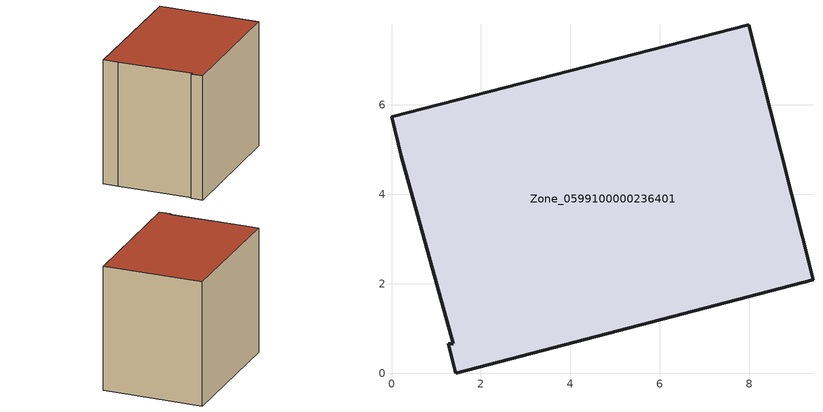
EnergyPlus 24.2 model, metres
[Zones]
Zone_0599100000236401
 floor ground (C_G): 1.38,0.66 0.22,4.86 0,5.74 7.99,7.8 9.42,2.1 1.44,0 1.27,0.67 z0
 wall outside (C_F): 1.44,0 9.42,2.1 7.99,7.8 0,5.74 0.22,4.86 1.38,0.66 1.27,0.67 1.44,0 z0:7.37
 roof outside (C_R): 0.22,4.86 1.38,0.66 1.27,0.67 1.44,0 9.42,2.1 7.99,7.8 0,5.74 z7.37
[BUILDING]
Pand.0599100000236401: North Axis=0; Terrain=City; Loads Convergence Tolerance Value=0.04; Temperature Convergence Tolerance Value=0.4; Solar Distribution=FullExterior; Maximum Number of Warmup Days=25; Minimum Number of Warmup Days=1
[Site:Location]
Rotterdam.The.Hague.AP_ZH_NLD Design_Conditions: Latitude=51.96; Longitude=4.45; Time Zone=1; Elevation=-4.5
[SITE:GROUNDTEMPERATURE:BUILDINGSURFACE]
18, 18, 18, 18, 18, 18, 18, 18, 18, 18, 18, 18
[MATERIAL] Thermal Absorptance=0.9; Solar Absorptance=0.7; Visible Absorptance=0.7
Name | Roughness | Thickness | Conductivity | Density | Specific Heat
G.TI.1965-1974 | MediumSmooth | 0.15 | 0.882353 | 540 | 1210
F.TI.1965-1974 | Rough | 0.3 | 0.697674 | 1920 | 840
R.TI.1965-1974 | MediumRough | 0.2 | 0.232558 | 1500 | 1000
[CONSTRUCTION]
C_G: G.TI.1965-1974
C_F: F.TI.1965-1974
C_R: R.TI.1965-1974
[ZONE]
Zone_0599100000236401: Type=1; Multiplier=1; Ceiling Height=Autocalculate; Volume=Autocalculate; Floor Area=autocalculate; Part of Total Floor Area=Yes
[ZONEINFILTRATION:DESIGNFLOWRATE]
Infil_Zone_0599100000236401: Zone or ZoneList or Space or SpaceList=Zone_0599100000236401; Schedule=AlwaysOn; Design Flow Rate Calculation Method=Flow/Area; Flow Rate per Floor Area=0.003; Constant Term Coefficient=1; Temperature Term Coefficient=0; Velocity Term Coefficient=0; Velocity Squared Term Coefficient=0
[HVACTEMPLATE:ZONE:IDEALLOADSAIRSYSTEM]
Zone_0599100000236401: Maximum Heating Supply Air Temperature=50; Minimum Cooling Supply Air Temperature=13; Maximum Heating Supply Air Humidity Ratio=0.0156; Minimum Cooling Supply Air Humidity Ratio=0.0077; Heating Limit=NoLimit; Cooling Limit=NoLimit; Dehumidification Control Type=ConstantSensibleHeatRatio; Cooling Sensible Heat Ratio=0.7; Dehumidification Setpoint=60; Humidification Control Type=None; Humidification Setpoint=30; Outdoor Air Method=None; Outdoor Air Flow Rate per Person=0.00944; Outdoor Air Flow Rate per Zone Floor Area=0; Outdoor Air Flow Rate per Zone=0; Demand Controlled Ventilation Type=None; Outdoor Air Economizer Type=NoEconomizer; Heat Recovery Type=None; Sensible Heat Recovery Effectiveness=0.7; Latent Heat Recovery Effectiveness=0.65
[ZONECONTROL:THERMOSTAT]
ThermostatControl_Zone_0599100000236401: Zone or ZoneList=Zone_0599100000236401; Control Type Schedule=DualSetpointControlType; Control 1=Thermostat_Zone_0599100000236401; Temperature Difference Between Cutout And Setpoint=0
[THERMOSTATSETPOINT:DUALSETPOINT]
Thermostat_Zone_0599100000236401: Heating Setpoint Temperature Schedule=HeatingSetpoint_Zone_0599100000236401; Cooling Setpoint Temperature Schedule=CoolingSetpoint_Zone_0599100000236401
[SCHEDULE:COMPACT]
HeatingSetpoint_Zone_0599100000236401: Through: 12/31, For: AllDays, Until: 24:00, 21
CoolingSetpoint_Zone_0599100000236401: Through: 12/31, For: AllDays, Until: 24:00, 24
DualSetpointControlType: Through: 12/31, For: AllDays, Until: 24:00, 4
AlwaysOn: Through: 12/31, For: AllDays, Until: 24:00, 1
